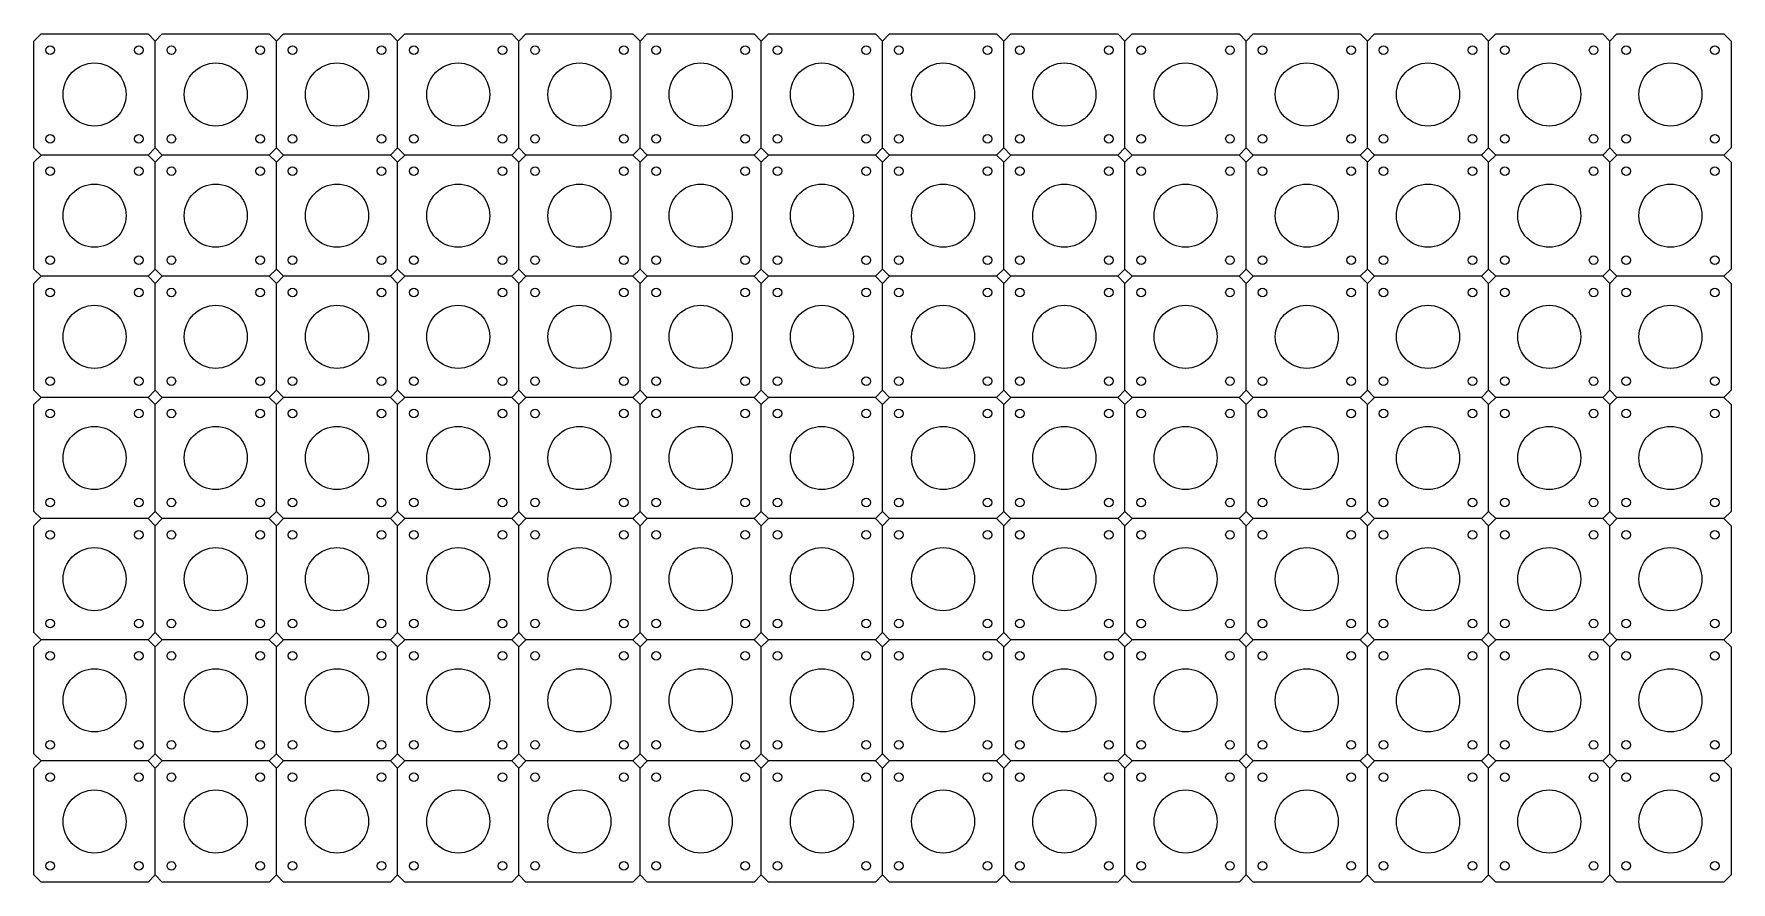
# Model space of a CAD drawing. Header units: millimetres. Extents: x 9 to 601, y -1 to 295.
import ezdxf

# ---------------------------------------------------------------- set-up
doc = ezdxf.new("R2010")
doc.units = ezdxf.units.MM
doc.layers.get('0').update_dxf_attribs({"linetype": 'CONTINUOUS', "lineweight": 25, "true_color": 0x000000})

msp = doc.modelspace()

# ---------------------------------------------------------------- linework, layer by layer
for p, q in [((8.85, 292.45), (11.35, 294.95)), ((8.85, 255.15), (8.85, 292.45)), ((11.35, 294.95), (48.65, 294.95)), ((48.65, 294.95), (51.15, 292.45)), ((51.15, 292.45), (53.65, 294.95)), ((51.15, 255.15), (51.15, 292.45)), ((53.65, 294.95), (90.95, 294.95)), ((90.95, 294.95), (93.45, 292.45)), ((93.45, 292.45), (95.95, 294.95)), ((93.45, 255.15), (93.45, 292.45)), ((95.95, 294.95), (133.25, 294.95)), ((133.25, 294.95), (135.75, 292.45)), ((135.75, 292.45), (138.25, 294.95)), ((135.75, 255.15), (135.75, 292.45)), ((138.25, 294.95), (175.55, 294.95)), ((175.55, 294.95), (178.05, 292.45)), ((178.05, 292.45), (180.55, 294.95)), ((178.05, 255.15), (178.05, 292.45)), ((180.55, 294.95), (217.85, 294.95)), ((217.85, 294.95), (220.35, 292.45)), ((220.35, 292.45), (222.85, 294.95)), ((220.35, 255.15), (220.35, 292.45)), ((222.85, 294.95), (260.15, 294.95)), ((260.15, 294.95), (262.65, 292.45)), ((262.65, 292.45), (265.15, 294.95)), ((262.65, 255.15), (262.65, 292.45)), ((265.15, 294.95), (302.45, 294.95)), ((302.45, 294.95), (304.95, 292.45)), ((304.95, 292.45), (307.45, 294.95)), ((304.95, 255.15), (304.95, 292.45)), ((307.45, 294.95), (344.75, 294.95)), ((344.75, 294.95), (347.25, 292.45)), ((347.25, 292.45), (349.75, 294.95)), ((347.25, 255.15), (347.25, 292.45)), ((349.75, 294.95), (387.05, 294.95)), ((387.05, 294.95), (389.55, 292.45)), ((389.55, 292.45), (392.05, 294.95)), ((389.55, 255.15), (389.55, 292.45)), ((392.05, 294.95), (429.35, 294.95)), ((429.35, 294.95), (431.85, 292.45)), ((431.85, 292.45), (434.35, 294.95)), ((431.85, 255.15), (431.85, 292.45)), ((434.35, 294.95), (471.65, 294.95)), ((471.65, 294.95), (474.15, 292.45)), ((474.15, 292.45), (476.65, 294.95)), ((474.15, 255.15), (474.15, 292.45)), ((476.65, 294.95), (513.95, 294.95)), ((513.95, 294.95), (516.45, 292.45)), ((516.45, 292.45), (518.95, 294.95)), ((516.45, 255.15), (516.45, 292.45)), ((518.95, 294.95), (556.25, 294.95)), ((556.25, 294.95), (558.75, 292.45)), ((558.75, 292.45), (561.25, 294.95)), ((558.75, 255.15), (558.75, 292.45)), ((561.25, 294.95), (598.55, 294.95)), ((598.55, 294.95), (601.05, 292.45)), ((601.05, 292.45), (601.05, 255.15)), ((11.35, 252.65), (8.85, 255.15)), ((51.15, 255.15), (48.65, 252.65)), ((53.65, 252.65), (51.15, 255.15)), ((93.45, 255.15), (90.95, 252.65)), ((95.95, 252.65), (93.45, 255.15)), ((135.75, 255.15), (133.25, 252.65)), ((138.25, 252.65), (135.75, 255.15)), ((178.05, 255.15), (175.55, 252.65)), ((180.55, 252.65), (178.05, 255.15)), ((220.35, 255.15), (217.85, 252.65)), ((222.85, 252.65), (220.35, 255.15)), ((262.65, 255.15), (260.15, 252.65)), ((265.15, 252.65), (262.65, 255.15)), ((304.95, 255.15), (302.45, 252.65)), ((307.45, 252.65), (304.95, 255.15)), ((347.25, 255.15), (344.75, 252.65)), ((349.75, 252.65), (347.25, 255.15)), ((389.55, 255.15), (387.05, 252.65)), ((392.05, 252.65), (389.55, 255.15)), ((431.85, 255.15), (429.35, 252.65)), ((434.35, 252.65), (431.85, 255.15)), ((474.15, 255.15), (471.65, 252.65)), ((476.65, 252.65), (474.15, 255.15)), ((516.45, 255.15), (513.95, 252.65)), ((518.95, 252.65), (516.45, 255.15)), ((558.75, 255.15), (556.25, 252.65)), ((561.25, 252.65), (558.75, 255.15)), ((601.05, 255.15), (598.55, 252.65)), ((8.85, 250.15), (11.35, 252.65)), ((8.85, 212.85), (8.85, 250.15)), ((48.65, 252.65), (11.35, 252.65)), ((48.65, 252.65), (51.15, 250.15)), ((51.15, 250.15), (53.65, 252.65)), ((51.15, 212.85), (51.15, 250.15)), ((90.95, 252.65), (53.65, 252.65)), ((90.95, 252.65), (93.45, 250.15)), ((93.45, 250.15), (95.95, 252.65)), ((93.45, 212.85), (93.45, 250.15)), ((133.25, 252.65), (95.95, 252.65)), ((133.25, 252.65), (135.75, 250.15)), ((135.75, 250.15), (138.25, 252.65)), ((135.75, 212.85), (135.75, 250.15)), ((175.55, 252.65), (138.25, 252.65)), ((175.55, 252.65), (178.05, 250.15)), ((178.05, 250.15), (180.55, 252.65)), ((178.05, 212.85), (178.05, 250.15)), ((217.85, 252.65), (180.55, 252.65)), ((217.85, 252.65), (220.35, 250.15)), ((220.35, 250.15), (222.85, 252.65)), ((220.35, 212.85), (220.35, 250.15)), ((260.15, 252.65), (222.85, 252.65)), ((260.15, 252.65), (262.65, 250.15)), ((262.65, 250.15), (265.15, 252.65)), ((262.65, 212.85), (262.65, 250.15)), ((302.45, 252.65), (265.15, 252.65)), ((302.45, 252.65), (304.95, 250.15)), ((304.95, 250.15), (307.45, 252.65)), ((304.95, 212.85), (304.95, 250.15)), ((344.75, 252.65), (307.45, 252.65)), ((344.75, 252.65), (347.25, 250.15)), ((347.25, 250.15), (349.75, 252.65)), ((347.25, 212.85), (347.25, 250.15)), ((387.05, 252.65), (349.75, 252.65)), ((387.05, 252.65), (389.55, 250.15)), ((389.55, 250.15), (392.05, 252.65)), ((389.55, 212.85), (389.55, 250.15)), ((429.35, 252.65), (392.05, 252.65)), ((429.35, 252.65), (431.85, 250.15)), ((431.85, 250.15), (434.35, 252.65)), ((431.85, 212.85), (431.85, 250.15)), ((471.65, 252.65), (434.35, 252.65)), ((471.65, 252.65), (474.15, 250.15)), ((474.15, 250.15), (476.65, 252.65)), ((474.15, 212.85), (474.15, 250.15)), ((513.95, 252.65), (476.65, 252.65)), ((513.95, 252.65), (516.45, 250.15)), ((516.45, 250.15), (518.95, 252.65)), ((516.45, 212.85), (516.45, 250.15)), ((556.25, 252.65), (518.95, 252.65)), ((556.25, 252.65), (558.75, 250.15)), ((558.75, 250.15), (561.25, 252.65)), ((558.75, 212.85), (558.75, 250.15)), ((598.55, 252.65), (561.25, 252.65)), ((598.55, 252.65), (601.05, 250.15)), ((601.05, 250.15), (601.05, 212.85)), ((11.35, 210.35), (8.85, 212.85)), ((8.85, 207.85), (11.35, 210.35)), ((8.85, 170.55), (8.85, 207.85)), ((48.65, 210.35), (11.35, 210.35)), ((51.15, 212.85), (48.65, 210.35)), ((48.65, 210.35), (51.15, 207.85)), ((53.65, 210.35), (51.15, 212.85)), ((51.15, 207.85), (53.65, 210.35)), ((51.15, 170.55), (51.15, 207.85)), ((90.95, 210.35), (53.65, 210.35)), ((93.45, 212.85), (90.95, 210.35)), ((90.95, 210.35), (93.45, 207.85)), ((95.95, 210.35), (93.45, 212.85)), ((93.45, 207.85), (95.95, 210.35)), ((93.45, 170.55), (93.45, 207.85)), ((133.25, 210.35), (95.95, 210.35)), ((135.75, 212.85), (133.25, 210.35)), ((133.25, 210.35), (135.75, 207.85)), ((138.25, 210.35), (135.75, 212.85)), ((135.75, 207.85), (138.25, 210.35)), ((135.75, 170.55), (135.75, 207.85)), ((175.55, 210.35), (138.25, 210.35)), ((178.05, 212.85), (175.55, 210.35)), ((175.55, 210.35), (178.05, 207.85)), ((180.55, 210.35), (178.05, 212.85)), ((178.05, 207.85), (180.55, 210.35)), ((178.05, 170.55), (178.05, 207.85)), ((217.85, 210.35), (180.55, 210.35)), ((220.35, 212.85), (217.85, 210.35)), ((217.85, 210.35), (220.35, 207.85)), ((222.85, 210.35), (220.35, 212.85)), ((220.35, 207.85), (222.85, 210.35)), ((220.35, 170.55), (220.35, 207.85)), ((260.15, 210.35), (222.85, 210.35)), ((262.65, 212.85), (260.15, 210.35)), ((260.15, 210.35), (262.65, 207.85)), ((265.15, 210.35), (262.65, 212.85)), ((262.65, 207.85), (265.15, 210.35)), ((262.65, 170.55), (262.65, 207.85)), ((302.45, 210.35), (265.15, 210.35)), ((304.95, 212.85), (302.45, 210.35)), ((302.45, 210.35), (304.95, 207.85)), ((307.45, 210.35), (304.95, 212.85)), ((304.95, 207.85), (307.45, 210.35)), ((304.95, 170.55), (304.95, 207.85)), ((344.75, 210.35), (307.45, 210.35)), ((347.25, 212.85), (344.75, 210.35)), ((344.75, 210.35), (347.25, 207.85)), ((349.75, 210.35), (347.25, 212.85)), ((347.25, 207.85), (349.75, 210.35)), ((347.25, 170.55), (347.25, 207.85)), ((387.05, 210.35), (349.75, 210.35)), ((389.55, 212.85), (387.05, 210.35)), ((387.05, 210.35), (389.55, 207.85)), ((392.05, 210.35), (389.55, 212.85)), ((389.55, 207.85), (392.05, 210.35)), ((389.55, 170.55), (389.55, 207.85)), ((429.35, 210.35), (392.05, 210.35)), ((431.85, 212.85), (429.35, 210.35)), ((429.35, 210.35), (431.85, 207.85)), ((434.35, 210.35), (431.85, 212.85)), ((431.85, 207.85), (434.35, 210.35)), ((431.85, 170.55), (431.85, 207.85)), ((471.65, 210.35), (434.35, 210.35)), ((474.15, 212.85), (471.65, 210.35)), ((471.65, 210.35), (474.15, 207.85)), ((476.65, 210.35), (474.15, 212.85)), ((474.15, 207.85), (476.65, 210.35)), ((474.15, 170.55), (474.15, 207.85)), ((513.95, 210.35), (476.65, 210.35)), ((516.45, 212.85), (513.95, 210.35)), ((513.95, 210.35), (516.45, 207.85)), ((518.95, 210.35), (516.45, 212.85)), ((516.45, 207.85), (518.95, 210.35)), ((516.45, 170.55), (516.45, 207.85)), ((556.25, 210.35), (518.95, 210.35)), ((558.75, 212.85), (556.25, 210.35)), ((556.25, 210.35), (558.75, 207.85)), ((561.25, 210.35), (558.75, 212.85)), ((558.75, 207.85), (561.25, 210.35)), ((558.75, 170.55), (558.75, 207.85)), ((598.55, 210.35), (561.25, 210.35)), ((601.05, 212.85), (598.55, 210.35)), ((598.55, 210.35), (601.05, 207.85)), ((601.05, 207.85), (601.05, 170.55)), ((11.35, 168.05), (8.85, 170.55)), ((8.85, 165.55), (11.35, 168.05)), ((48.65, 168.05), (11.35, 168.05)), ((51.15, 170.55), (48.65, 168.05)), ((48.65, 168.05), (51.15, 165.55)), ((53.65, 168.05), (51.15, 170.55)), ((51.15, 165.55), (53.65, 168.05)), ((90.95, 168.05), (53.65, 168.05)), ((93.45, 170.55), (90.95, 168.05)), ((90.95, 168.05), (93.45, 165.55)), ((95.95, 168.05), (93.45, 170.55)), ((93.45, 165.55), (95.95, 168.05)), ((133.25, 168.05), (95.95, 168.05)), ((135.75, 170.55), (133.25, 168.05)), ((133.25, 168.05), (135.75, 165.55)), ((138.25, 168.05), (135.75, 170.55)), ((135.75, 165.55), (138.25, 168.05)), ((175.55, 168.05), (138.25, 168.05)), ((178.05, 170.55), (175.55, 168.05)), ((175.55, 168.05), (178.05, 165.55)), ((180.55, 168.05), (178.05, 170.55)), ((178.05, 165.55), (180.55, 168.05)), ((217.85, 168.05), (180.55, 168.05)), ((220.35, 170.55), (217.85, 168.05)), ((217.85, 168.05), (220.35, 165.55)), ((222.85, 168.05), (220.35, 170.55)), ((220.35, 165.55), (222.85, 168.05)), ((260.15, 168.05), (222.85, 168.05)), ((262.65, 170.55), (260.15, 168.05)), ((260.15, 168.05), (262.65, 165.55)), ((265.15, 168.05), (262.65, 170.55)), ((262.65, 165.55), (265.15, 168.05)), ((302.45, 168.05), (265.15, 168.05)), ((304.95, 170.55), (302.45, 168.05)), ((302.45, 168.05), (304.95, 165.55)), ((307.45, 168.05), (304.95, 170.55)), ((304.95, 165.55), (307.45, 168.05)), ((344.75, 168.05), (307.45, 168.05)), ((347.25, 170.55), (344.75, 168.05)), ((344.75, 168.05), (347.25, 165.55)), ((349.75, 168.05), (347.25, 170.55)), ((347.25, 165.55), (349.75, 168.05)), ((387.05, 168.05), (349.75, 168.05)), ((389.55, 170.55), (387.05, 168.05)), ((387.05, 168.05), (389.55, 165.55)), ((392.05, 168.05), (389.55, 170.55)), ((389.55, 165.55), (392.05, 168.05)), ((429.35, 168.05), (392.05, 168.05)), ((431.85, 170.55), (429.35, 168.05)), ((429.35, 168.05), (431.85, 165.55)), ((434.35, 168.05), (431.85, 170.55)), ((431.85, 165.55), (434.35, 168.05)), ((471.65, 168.05), (434.35, 168.05)), ((474.15, 170.55), (471.65, 168.05)), ((471.65, 168.05), (474.15, 165.55)), ((476.65, 168.05), (474.15, 170.55)), ((474.15, 165.55), (476.65, 168.05)), ((513.95, 168.05), (476.65, 168.05)), ((516.45, 170.55), (513.95, 168.05)), ((513.95, 168.05), (516.45, 165.55)), ((518.95, 168.05), (516.45, 170.55)), ((516.45, 165.55), (518.95, 168.05)), ((556.25, 168.05), (518.95, 168.05)), ((558.75, 170.55), (556.25, 168.05)), ((556.25, 168.05), (558.75, 165.55)), ((561.25, 168.05), (558.75, 170.55)), ((558.75, 165.55), (561.25, 168.05)), ((598.55, 168.05), (561.25, 168.05)), ((601.05, 170.55), (598.55, 168.05)), ((598.55, 168.05), (601.05, 165.55)), ((8.85, 128.25), (8.85, 165.55)), ((51.15, 128.25), (51.15, 165.55)), ((93.45, 128.25), (93.45, 165.55)), ((135.75, 128.25), (135.75, 165.55)), ((178.05, 128.25), (178.05, 165.55)), ((220.35, 128.25), (220.35, 165.55)), ((262.65, 128.25), (262.65, 165.55)), ((304.95, 128.25), (304.95, 165.55)), ((347.25, 128.25), (347.25, 165.55)), ((389.55, 128.25), (389.55, 165.55)), ((431.85, 128.25), (431.85, 165.55)), ((474.15, 128.25), (474.15, 165.55)), ((516.45, 128.25), (516.45, 165.55)), ((558.75, 128.25), (558.75, 165.55)), ((601.05, 165.55), (601.05, 128.25)), ((11.35, 125.75), (8.85, 128.25)), ((8.85, 123.25), (11.35, 125.75)), ((48.65, 125.75), (11.35, 125.75)), ((51.15, 128.25), (48.65, 125.75)), ((48.65, 125.75), (51.15, 123.25)), ((53.65, 125.75), (51.15, 128.25)), ((51.15, 123.25), (53.65, 125.75)), ((90.95, 125.75), (53.65, 125.75)), ((93.45, 128.25), (90.95, 125.75)), ((90.95, 125.75), (93.45, 123.25)), ((95.95, 125.75), (93.45, 128.25)), ((93.45, 123.25), (95.95, 125.75)), ((133.25, 125.75), (95.95, 125.75)), ((135.75, 128.25), (133.25, 125.75)), ((133.25, 125.75), (135.75, 123.25)), ((138.25, 125.75), (135.75, 128.25)), ((135.75, 123.25), (138.25, 125.75)), ((175.55, 125.75), (138.25, 125.75)), ((178.05, 128.25), (175.55, 125.75)), ((175.55, 125.75), (178.05, 123.25)), ((180.55, 125.75), (178.05, 128.25)), ((178.05, 123.25), (180.55, 125.75)), ((217.85, 125.75), (180.55, 125.75)), ((220.35, 128.25), (217.85, 125.75)), ((217.85, 125.75), (220.35, 123.25)), ((222.85, 125.75), (220.35, 128.25)), ((220.35, 123.25), (222.85, 125.75)), ((260.15, 125.75), (222.85, 125.75)), ((262.65, 128.25), (260.15, 125.75)), ((260.15, 125.75), (262.65, 123.25)), ((265.15, 125.75), (262.65, 128.25)), ((262.65, 123.25), (265.15, 125.75)), ((302.45, 125.75), (265.15, 125.75)), ((304.95, 128.25), (302.45, 125.75)), ((302.45, 125.75), (304.95, 123.25)), ((307.45, 125.75), (304.95, 128.25)), ((304.95, 123.25), (307.45, 125.75)), ((344.75, 125.75), (307.45, 125.75)), ((347.25, 128.25), (344.75, 125.75)), ((344.75, 125.75), (347.25, 123.25)), ((349.75, 125.75), (347.25, 128.25)), ((347.25, 123.25), (349.75, 125.75)), ((387.05, 125.75), (349.75, 125.75)), ((389.55, 128.25), (387.05, 125.75)), ((387.05, 125.75), (389.55, 123.25)), ((392.05, 125.75), (389.55, 128.25)), ((389.55, 123.25), (392.05, 125.75)), ((429.35, 125.75), (392.05, 125.75)), ((431.85, 128.25), (429.35, 125.75)), ((429.35, 125.75), (431.85, 123.25)), ((434.35, 125.75), (431.85, 128.25)), ((431.85, 123.25), (434.35, 125.75)), ((471.65, 125.75), (434.35, 125.75)), ((474.15, 128.25), (471.65, 125.75)), ((471.65, 125.75), (474.15, 123.25)), ((476.65, 125.75), (474.15, 128.25)), ((474.15, 123.25), (476.65, 125.75)), ((513.95, 125.75), (476.65, 125.75)), ((516.45, 128.25), (513.95, 125.75)), ((513.95, 125.75), (516.45, 123.25)), ((518.95, 125.75), (516.45, 128.25)), ((516.45, 123.25), (518.95, 125.75)), ((556.25, 125.75), (518.95, 125.75)), ((558.75, 128.25), (556.25, 125.75)), ((556.25, 125.75), (558.75, 123.25)), ((561.25, 125.75), (558.75, 128.25)), ((558.75, 123.25), (561.25, 125.75)), ((598.55, 125.75), (561.25, 125.75)), ((601.05, 128.25), (598.55, 125.75)), ((598.55, 125.75), (601.05, 123.25)), ((8.85, 85.95), (8.85, 123.25)), ((51.15, 85.95), (51.15, 123.25)), ((93.45, 85.95), (93.45, 123.25)), ((135.75, 85.95), (135.75, 123.25)), ((178.05, 85.95), (178.05, 123.25)), ((220.35, 85.95), (220.35, 123.25)), ((262.65, 85.95), (262.65, 123.25)), ((304.95, 85.95), (304.95, 123.25)), ((347.25, 85.95), (347.25, 123.25)), ((389.55, 85.95), (389.55, 123.25)), ((431.85, 85.95), (431.85, 123.25)), ((474.15, 85.95), (474.15, 123.25)), ((516.45, 85.95), (516.45, 123.25)), ((558.75, 85.95), (558.75, 123.25)), ((601.05, 123.25), (601.05, 85.95)), ((11.35, 83.45), (8.85, 85.95)), ((8.85, 80.95), (11.35, 83.45)), ((48.65, 83.45), (11.35, 83.45)), ((51.15, 85.95), (48.65, 83.45)), ((48.65, 83.45), (51.15, 80.95)), ((53.65, 83.45), (51.15, 85.95)), ((51.15, 80.95), (53.65, 83.45)), ((90.95, 83.45), (53.65, 83.45)), ((93.45, 85.95), (90.95, 83.45)), ((90.95, 83.45), (93.45, 80.95)), ((95.95, 83.45), (93.45, 85.95)), ((93.45, 80.95), (95.95, 83.45)), ((133.25, 83.45), (95.95, 83.45)), ((135.75, 85.95), (133.25, 83.45)), ((133.25, 83.45), (135.75, 80.95)), ((138.25, 83.45), (135.75, 85.95)), ((135.75, 80.95), (138.25, 83.45)), ((175.55, 83.45), (138.25, 83.45)), ((178.05, 85.95), (175.55, 83.45)), ((175.55, 83.45), (178.05, 80.95)), ((180.55, 83.45), (178.05, 85.95)), ((178.05, 80.95), (180.55, 83.45)), ((217.85, 83.45), (180.55, 83.45)), ((220.35, 85.95), (217.85, 83.45)), ((217.85, 83.45), (220.35, 80.95)), ((222.85, 83.45), (220.35, 85.95)), ((220.35, 80.95), (222.85, 83.45)), ((260.15, 83.45), (222.85, 83.45)), ((262.65, 85.95), (260.15, 83.45)), ((260.15, 83.45), (262.65, 80.95)), ((265.15, 83.45), (262.65, 85.95)), ((262.65, 80.95), (265.15, 83.45)), ((302.45, 83.45), (265.15, 83.45)), ((304.95, 85.95), (302.45, 83.45)), ((302.45, 83.45), (304.95, 80.95)), ((307.45, 83.45), (304.95, 85.95)), ((304.95, 80.95), (307.45, 83.45)), ((344.75, 83.45), (307.45, 83.45)), ((347.25, 85.95), (344.75, 83.45)), ((344.75, 83.45), (347.25, 80.95)), ((349.75, 83.45), (347.25, 85.95)), ((347.25, 80.95), (349.75, 83.45)), ((387.05, 83.45), (349.75, 83.45)), ((389.55, 85.95), (387.05, 83.45)), ((387.05, 83.45), (389.55, 80.95)), ((392.05, 83.45), (389.55, 85.95)), ((389.55, 80.95), (392.05, 83.45)), ((429.35, 83.45), (392.05, 83.45)), ((431.85, 85.95), (429.35, 83.45)), ((429.35, 83.45), (431.85, 80.95)), ((434.35, 83.45), (431.85, 85.95)), ((431.85, 80.95), (434.35, 83.45)), ((471.65, 83.45), (434.35, 83.45)), ((474.15, 85.95), (471.65, 83.45)), ((471.65, 83.45), (474.15, 80.95)), ((476.65, 83.45), (474.15, 85.95)), ((474.15, 80.95), (476.65, 83.45)), ((513.95, 83.45), (476.65, 83.45)), ((516.45, 85.95), (513.95, 83.45)), ((513.95, 83.45), (516.45, 80.95)), ((518.95, 83.45), (516.45, 85.95)), ((516.45, 80.95), (518.95, 83.45)), ((556.25, 83.45), (518.95, 83.45)), ((558.75, 85.95), (556.25, 83.45)), ((556.25, 83.45), (558.75, 80.95)), ((561.25, 83.45), (558.75, 85.95)), ((558.75, 80.95), (561.25, 83.45)), ((598.55, 83.45), (561.25, 83.45)), ((601.05, 85.95), (598.55, 83.45)), ((598.55, 83.45), (601.05, 80.95)), ((8.85, 43.65), (8.85, 80.95)), ((51.15, 43.65), (51.15, 80.95)), ((93.45, 43.65), (93.45, 80.95)), ((135.75, 43.65), (135.75, 80.95)), ((178.05, 43.65), (178.05, 80.95)), ((220.35, 43.65), (220.35, 80.95)), ((262.65, 43.65), (262.65, 80.95)), ((304.95, 43.65), (304.95, 80.95)), ((347.25, 43.65), (347.25, 80.95)), ((389.55, 43.65), (389.55, 80.95)), ((431.85, 43.65), (431.85, 80.95)), ((474.15, 43.65), (474.15, 80.95)), ((516.45, 43.65), (516.45, 80.95)), ((558.75, 43.65), (558.75, 80.95)), ((601.05, 80.95), (601.05, 43.65)), ((11.35, 41.15), (8.85, 43.65)), ((51.15, 43.65), (48.65, 41.15)), ((53.65, 41.15), (51.15, 43.65)), ((93.45, 43.65), (90.95, 41.15)), ((95.95, 41.15), (93.45, 43.65)), ((135.75, 43.65), (133.25, 41.15)), ((138.25, 41.15), (135.75, 43.65)), ((178.05, 43.65), (175.55, 41.15)), ((180.55, 41.15), (178.05, 43.65)), ((220.35, 43.65), (217.85, 41.15)), ((222.85, 41.15), (220.35, 43.65)), ((262.65, 43.65), (260.15, 41.15)), ((265.15, 41.15), (262.65, 43.65)), ((304.95, 43.65), (302.45, 41.15)), ((307.45, 41.15), (304.95, 43.65)), ((347.25, 43.65), (344.75, 41.15)), ((349.75, 41.15), (347.25, 43.65)), ((389.55, 43.65), (387.05, 41.15)), ((392.05, 41.15), (389.55, 43.65)), ((431.85, 43.65), (429.35, 41.15)), ((434.35, 41.15), (431.85, 43.65)), ((474.15, 43.65), (471.65, 41.15)), ((476.65, 41.15), (474.15, 43.65)), ((516.45, 43.65), (513.95, 41.15)), ((518.95, 41.15), (516.45, 43.65)), ((558.75, 43.65), (556.25, 41.15)), ((561.25, 41.15), (558.75, 43.65)), ((601.05, 43.65), (598.55, 41.15)), ((8.85, 38.65), (11.35, 41.15)), ((8.85, 1.35), (8.85, 38.65)), ((48.65, 41.15), (11.35, 41.15)), ((48.65, 41.15), (51.15, 38.65)), ((51.15, 38.65), (53.65, 41.15)), ((51.15, 1.35), (51.15, 38.65)), ((90.95, 41.15), (53.65, 41.15)), ((90.95, 41.15), (93.45, 38.65)), ((93.45, 38.65), (95.95, 41.15)), ((93.45, 1.35), (93.45, 38.65)), ((133.25, 41.15), (95.95, 41.15)), ((133.25, 41.15), (135.75, 38.65)), ((135.75, 38.65), (138.25, 41.15)), ((135.75, 1.35), (135.75, 38.65)), ((175.55, 41.15), (138.25, 41.15)), ((175.55, 41.15), (178.05, 38.65)), ((178.05, 38.65), (180.55, 41.15)), ((178.05, 1.35), (178.05, 38.65)), ((217.85, 41.15), (180.55, 41.15)), ((217.85, 41.15), (220.35, 38.65)), ((220.35, 38.65), (222.85, 41.15)), ((220.35, 1.35), (220.35, 38.65)), ((260.15, 41.15), (222.85, 41.15)), ((260.15, 41.15), (262.65, 38.65)), ((262.65, 38.65), (265.15, 41.15)), ((262.65, 1.35), (262.65, 38.65)), ((302.45, 41.15), (265.15, 41.15)), ((302.45, 41.15), (304.95, 38.65)), ((304.95, 38.65), (307.45, 41.15)), ((304.95, 1.35), (304.95, 38.65)), ((344.75, 41.15), (307.45, 41.15)), ((344.75, 41.15), (347.25, 38.65)), ((347.25, 38.65), (349.75, 41.15)), ((347.25, 1.35), (347.25, 38.65)), ((387.05, 41.15), (349.75, 41.15)), ((387.05, 41.15), (389.55, 38.65)), ((389.55, 38.65), (392.05, 41.15)), ((389.55, 1.35), (389.55, 38.65)), ((429.35, 41.15), (392.05, 41.15)), ((429.35, 41.15), (431.85, 38.65)), ((431.85, 38.65), (434.35, 41.15)), ((431.85, 1.35), (431.85, 38.65)), ((471.65, 41.15), (434.35, 41.15)), ((471.65, 41.15), (474.15, 38.65)), ((474.15, 38.65), (476.65, 41.15)), ((474.15, 1.35), (474.15, 38.65)), ((513.95, 41.15), (476.65, 41.15)), ((513.95, 41.15), (516.45, 38.65)), ((516.45, 38.65), (518.95, 41.15)), ((516.45, 1.35), (516.45, 38.65)), ((556.25, 41.15), (518.95, 41.15)), ((556.25, 41.15), (558.75, 38.65)), ((558.75, 38.65), (561.25, 41.15)), ((558.75, 1.35), (558.75, 38.65)), ((598.55, 41.15), (561.25, 41.15)), ((598.55, 41.15), (601.05, 38.65)), ((601.05, 38.65), (601.05, 1.35)), ((11.35, -1.15), (8.85, 1.35)), ((51.15, 1.35), (48.65, -1.15)), ((53.65, -1.15), (51.15, 1.35)), ((93.45, 1.35), (90.95, -1.15)), ((95.95, -1.15), (93.45, 1.35)), ((135.75, 1.35), (133.25, -1.15)), ((138.25, -1.15), (135.75, 1.35)), ((178.05, 1.35), (175.55, -1.15)), ((180.55, -1.15), (178.05, 1.35)), ((220.35, 1.35), (217.85, -1.15)), ((222.85, -1.15), (220.35, 1.35)), ((262.65, 1.35), (260.15, -1.15)), ((265.15, -1.15), (262.65, 1.35)), ((304.95, 1.35), (302.45, -1.15)), ((307.45, -1.15), (304.95, 1.35)), ((347.25, 1.35), (344.75, -1.15)), ((349.75, -1.15), (347.25, 1.35)), ((389.55, 1.35), (387.05, -1.15)), ((392.05, -1.15), (389.55, 1.35)), ((431.85, 1.35), (429.35, -1.15)), ((434.35, -1.15), (431.85, 1.35)), ((474.15, 1.35), (471.65, -1.15)), ((476.65, -1.15), (474.15, 1.35)), ((516.45, 1.35), (513.95, -1.15)), ((518.95, -1.15), (516.45, 1.35)), ((558.75, 1.35), (556.25, -1.15)), ((561.25, -1.15), (558.75, 1.35)), ((601.05, 1.35), (598.55, -1.15)), ((48.65, -1.15), (11.35, -1.15)), ((90.95, -1.15), (53.65, -1.15)), ((133.25, -1.15), (95.95, -1.15)), ((175.55, -1.15), (138.25, -1.15)), ((217.85, -1.15), (180.55, -1.15)), ((260.15, -1.15), (222.85, -1.15)), ((302.45, -1.15), (265.15, -1.15)), ((344.75, -1.15), (307.45, -1.15)), ((387.05, -1.15), (349.75, -1.15)), ((429.35, -1.15), (392.05, -1.15)), ((471.65, -1.15), (434.35, -1.15)), ((513.95, -1.15), (476.65, -1.15)), ((556.25, -1.15), (518.95, -1.15)), ((598.55, -1.15), (561.25, -1.15))]:
    msp.add_line(p, q)
for centre, radius in [((14.505, 289.295), 1.5), ((45.495, 289.295), 1.5), ((56.805, 289.295), 1.5), ((87.795, 289.295), 1.5), ((99.105, 289.295), 1.5), ((130.095, 289.295), 1.5), ((141.405, 289.295), 1.5), ((172.395, 289.295), 1.5), ((183.705, 289.295), 1.5), ((214.695, 289.295), 1.5), ((226.005, 289.295), 1.5), ((256.995, 289.295), 1.5), ((268.305, 289.295), 1.5), ((299.295, 289.295), 1.5), ((310.605, 289.295), 1.5), ((341.595, 289.295), 1.5), ((352.905, 289.295), 1.5), ((383.895, 289.295), 1.5), ((395.205, 289.295), 1.5), ((426.195, 289.295), 1.5), ((437.505, 289.295), 1.5), ((468.495, 289.295), 1.5), ((479.805, 289.295), 1.5), ((510.795, 289.295), 1.5), ((522.105, 289.295), 1.5), ((553.095, 289.295), 1.5), ((564.405, 289.295), 1.5), ((595.395, 289.295), 1.5), ((30, 273.8), 11), ((72.3, 273.8), 11), ((114.6, 273.8), 11), ((156.9, 273.8), 11), ((199.2, 273.8), 11), ((241.5, 273.8), 11), ((283.8, 273.8), 11), ((326.1, 273.8), 11), ((368.4, 273.8), 11), ((410.7, 273.8), 11), ((453, 273.8), 11), ((495.3, 273.8), 11), ((537.6, 273.8), 11), ((579.9, 273.8), 11), ((14.505, 258.305), 1.5), ((45.495, 258.305), 1.5), ((56.805, 258.305), 1.5), ((87.795, 258.305), 1.5), ((99.105, 258.305), 1.5), ((130.095, 258.305), 1.5), ((141.405, 258.305), 1.5), ((172.395, 258.305), 1.5), ((183.705, 258.305), 1.5), ((214.695, 258.305), 1.5), ((226.005, 258.305), 1.5), ((256.995, 258.305), 1.5), ((268.305, 258.305), 1.5), ((299.295, 258.305), 1.5), ((310.605, 258.305), 1.5), ((341.595, 258.305), 1.5), ((352.905, 258.305), 1.5), ((383.895, 258.305), 1.5), ((395.205, 258.305), 1.5), ((426.195, 258.305), 1.5), ((437.505, 258.305), 1.5), ((468.495, 258.305), 1.5), ((479.805, 258.305), 1.5), ((510.795, 258.305), 1.5), ((522.105, 258.305), 1.5), ((553.095, 258.305), 1.5), ((564.405, 258.305), 1.5), ((595.395, 258.305), 1.5), ((14.505, 246.995), 1.5), ((45.495, 246.995), 1.5), ((56.805, 246.995), 1.5), ((87.795, 246.995), 1.5), ((99.105, 246.995), 1.5), ((130.095, 246.995), 1.5), ((141.405, 246.995), 1.5), ((172.395, 246.995), 1.5), ((183.705, 246.995), 1.5), ((214.695, 246.995), 1.5), ((226.005, 246.995), 1.5), ((256.995, 246.995), 1.5), ((268.305, 246.995), 1.5), ((299.295, 246.995), 1.5), ((310.605, 246.995), 1.5), ((341.595, 246.995), 1.5), ((352.905, 246.995), 1.5), ((383.895, 246.995), 1.5), ((395.205, 246.995), 1.5), ((426.195, 246.995), 1.5), ((437.505, 246.995), 1.5), ((468.495, 246.995), 1.5), ((479.805, 246.995), 1.5), ((510.795, 246.995), 1.5), ((522.105, 246.995), 1.5), ((553.095, 246.995), 1.5), ((564.405, 246.995), 1.5), ((595.395, 246.995), 1.5), ((30, 231.5), 11), ((72.3, 231.5), 11), ((114.6, 231.5), 11), ((156.9, 231.5), 11), ((199.2, 231.5), 11), ((241.5, 231.5), 11), ((283.8, 231.5), 11), ((326.1, 231.5), 11), ((368.4, 231.5), 11), ((410.7, 231.5), 11), ((453, 231.5), 11), ((495.3, 231.5), 11), ((537.6, 231.5), 11), ((579.9, 231.5), 11), ((14.505, 216.005), 1.5), ((45.495, 216.005), 1.5), ((56.805, 216.005), 1.5), ((87.795, 216.005), 1.5), ((99.105, 216.005), 1.5), ((130.095, 216.005), 1.5), ((141.405, 216.005), 1.5), ((172.395, 216.005), 1.5), ((183.705, 216.005), 1.5), ((214.695, 216.005), 1.5), ((226.005, 216.005), 1.5), ((256.995, 216.005), 1.5), ((268.305, 216.005), 1.5), ((299.295, 216.005), 1.5), ((310.605, 216.005), 1.5), ((341.595, 216.005), 1.5), ((352.905, 216.005), 1.5), ((383.895, 216.005), 1.5), ((395.205, 216.005), 1.5), ((426.195, 216.005), 1.5), ((437.505, 216.005), 1.5), ((468.495, 216.005), 1.5), ((479.805, 216.005), 1.5), ((510.795, 216.005), 1.5), ((522.105, 216.005), 1.5), ((553.095, 216.005), 1.5), ((564.405, 216.005), 1.5), ((595.395, 216.005), 1.5), ((14.505, 204.695), 1.5), ((45.495, 204.695), 1.5), ((56.805, 204.695), 1.5), ((87.795, 204.695), 1.5), ((99.105, 204.695), 1.5), ((130.095, 204.695), 1.5), ((141.405, 204.695), 1.5), ((172.395, 204.695), 1.5), ((183.705, 204.695), 1.5), ((214.695, 204.695), 1.5), ((226.005, 204.695), 1.5), ((256.995, 204.695), 1.5), ((268.305, 204.695), 1.5), ((299.295, 204.695), 1.5), ((310.605, 204.695), 1.5), ((341.595, 204.695), 1.5), ((352.905, 204.695), 1.5), ((383.895, 204.695), 1.5), ((395.205, 204.695), 1.5), ((426.195, 204.695), 1.5), ((437.505, 204.695), 1.5), ((468.495, 204.695), 1.5), ((479.805, 204.695), 1.5), ((510.795, 204.695), 1.5), ((522.105, 204.695), 1.5), ((553.095, 204.695), 1.5), ((564.405, 204.695), 1.5), ((595.395, 204.695), 1.5), ((30, 189.2), 11), ((72.3, 189.2), 11), ((114.6, 189.2), 11), ((156.9, 189.2), 11), ((199.2, 189.2), 11), ((241.5, 189.2), 11), ((283.8, 189.2), 11), ((326.1, 189.2), 11), ((368.4, 189.2), 11), ((410.7, 189.2), 11), ((453, 189.2), 11), ((495.3, 189.2), 11), ((537.6, 189.2), 11), ((579.9, 189.2), 11), ((14.505, 173.705), 1.5), ((45.495, 173.705), 1.5), ((56.805, 173.705), 1.5), ((87.795, 173.705), 1.5), ((99.105, 173.705), 1.5), ((130.095, 173.705), 1.5), ((141.405, 173.705), 1.5), ((172.395, 173.705), 1.5), ((183.705, 173.705), 1.5), ((214.695, 173.705), 1.5), ((226.005, 173.705), 1.5), ((256.995, 173.705), 1.5), ((268.305, 173.705), 1.5), ((299.295, 173.705), 1.5), ((310.605, 173.705), 1.5), ((341.595, 173.705), 1.5), ((352.905, 173.705), 1.5), ((383.895, 173.705), 1.5), ((395.205, 173.705), 1.5), ((426.195, 173.705), 1.5), ((437.505, 173.705), 1.5), ((468.495, 173.705), 1.5), ((479.805, 173.705), 1.5), ((510.795, 173.705), 1.5), ((522.105, 173.705), 1.5), ((553.095, 173.705), 1.5), ((564.405, 173.705), 1.5), ((595.395, 173.705), 1.5), ((14.505, 162.395), 1.5), ((45.495, 162.395), 1.5), ((56.805, 162.395), 1.5), ((87.795, 162.395), 1.5), ((99.105, 162.395), 1.5), ((130.095, 162.395), 1.5), ((141.405, 162.395), 1.5), ((172.395, 162.395), 1.5), ((183.705, 162.395), 1.5), ((214.695, 162.395), 1.5), ((226.005, 162.395), 1.5), ((256.995, 162.395), 1.5), ((268.305, 162.395), 1.5), ((299.295, 162.395), 1.5), ((310.605, 162.395), 1.5), ((341.595, 162.395), 1.5), ((352.905, 162.395), 1.5), ((383.895, 162.395), 1.5), ((395.205, 162.395), 1.5), ((426.195, 162.395), 1.5), ((437.505, 162.395), 1.5), ((468.495, 162.395), 1.5), ((479.805, 162.395), 1.5), ((510.795, 162.395), 1.5), ((522.105, 162.395), 1.5), ((553.095, 162.395), 1.5), ((564.405, 162.395), 1.5), ((595.395, 162.395), 1.5), ((30, 146.9), 11), ((72.3, 146.9), 11), ((114.6, 146.9), 11), ((156.9, 146.9), 11), ((199.2, 146.9), 11), ((241.5, 146.9), 11), ((283.8, 146.9), 11), ((326.1, 146.9), 11), ((368.4, 146.9), 11), ((410.7, 146.9), 11), ((453, 146.9), 11), ((495.3, 146.9), 11), ((537.6, 146.9), 11), ((579.9, 146.9), 11), ((14.505, 131.405), 1.5), ((45.495, 131.405), 1.5), ((56.805, 131.405), 1.5), ((87.795, 131.405), 1.5), ((99.105, 131.405), 1.5), ((130.095, 131.405), 1.5), ((141.405, 131.405), 1.5), ((172.395, 131.405), 1.5), ((183.705, 131.405), 1.5), ((214.695, 131.405), 1.5), ((226.005, 131.405), 1.5), ((256.995, 131.405), 1.5), ((268.305, 131.405), 1.5), ((299.295, 131.405), 1.5), ((310.605, 131.405), 1.5), ((341.595, 131.405), 1.5), ((352.905, 131.405), 1.5), ((383.895, 131.405), 1.5), ((395.205, 131.405), 1.5), ((426.195, 131.405), 1.5), ((437.505, 131.405), 1.5), ((468.495, 131.405), 1.5), ((479.805, 131.405), 1.5), ((510.795, 131.405), 1.5), ((522.105, 131.405), 1.5), ((553.095, 131.405), 1.5), ((564.405, 131.405), 1.5), ((595.395, 131.405), 1.5), ((14.505, 120.095), 1.5), ((45.495, 120.095), 1.5), ((56.805, 120.095), 1.5), ((87.795, 120.095), 1.5), ((99.105, 120.095), 1.5), ((130.095, 120.095), 1.5), ((141.405, 120.095), 1.5), ((172.395, 120.095), 1.5), ((183.705, 120.095), 1.5), ((214.695, 120.095), 1.5), ((226.005, 120.095), 1.5), ((256.995, 120.095), 1.5), ((268.305, 120.095), 1.5), ((299.295, 120.095), 1.5), ((310.605, 120.095), 1.5), ((341.595, 120.095), 1.5), ((352.905, 120.095), 1.5), ((383.895, 120.095), 1.5), ((395.205, 120.095), 1.5), ((426.195, 120.095), 1.5), ((437.505, 120.095), 1.5), ((468.495, 120.095), 1.5), ((479.805, 120.095), 1.5), ((510.795, 120.095), 1.5), ((522.105, 120.095), 1.5), ((553.095, 120.095), 1.5), ((564.405, 120.095), 1.5), ((595.395, 120.095), 1.5), ((30, 104.6), 11), ((72.3, 104.6), 11), ((114.6, 104.6), 11), ((156.9, 104.6), 11), ((199.2, 104.6), 11), ((241.5, 104.6), 11), ((283.8, 104.6), 11), ((326.1, 104.6), 11), ((368.4, 104.6), 11), ((410.7, 104.6), 11), ((453, 104.6), 11), ((495.3, 104.6), 11), ((537.6, 104.6), 11), ((579.9, 104.6), 11), ((14.505, 89.105), 1.5), ((45.495, 89.105), 1.5), ((56.805, 89.105), 1.5), ((87.795, 89.105), 1.5), ((99.105, 89.105), 1.5), ((130.095, 89.105), 1.5), ((141.405, 89.105), 1.5), ((172.395, 89.105), 1.5), ((183.705, 89.105), 1.5), ((214.695, 89.105), 1.5), ((226.005, 89.105), 1.5), ((256.995, 89.105), 1.5), ((268.305, 89.105), 1.5), ((299.295, 89.105), 1.5), ((310.605, 89.105), 1.5), ((341.595, 89.105), 1.5), ((352.905, 89.105), 1.5), ((383.895, 89.105), 1.5), ((395.205, 89.105), 1.5), ((426.195, 89.105), 1.5), ((437.505, 89.105), 1.5), ((468.495, 89.105), 1.5), ((479.805, 89.105), 1.5), ((510.795, 89.105), 1.5), ((522.105, 89.105), 1.5), ((553.095, 89.105), 1.5), ((564.405, 89.105), 1.5), ((595.395, 89.105), 1.5), ((14.505, 77.795), 1.5), ((45.495, 77.795), 1.5), ((56.805, 77.795), 1.5), ((87.795, 77.795), 1.5), ((99.105, 77.795), 1.5), ((130.095, 77.795), 1.5), ((141.405, 77.795), 1.5), ((172.395, 77.795), 1.5), ((183.705, 77.795), 1.5), ((214.695, 77.795), 1.5), ((226.005, 77.795), 1.5), ((256.995, 77.795), 1.5), ((268.305, 77.795), 1.5), ((299.295, 77.795), 1.5), ((310.605, 77.795), 1.5), ((341.595, 77.795), 1.5), ((352.905, 77.795), 1.5), ((383.895, 77.795), 1.5), ((395.205, 77.795), 1.5), ((426.195, 77.795), 1.5), ((437.505, 77.795), 1.5), ((468.495, 77.795), 1.5), ((479.805, 77.795), 1.5), ((510.795, 77.795), 1.5), ((522.105, 77.795), 1.5), ((553.095, 77.795), 1.5), ((564.405, 77.795), 1.5), ((595.395, 77.795), 1.5), ((30, 62.3), 11), ((72.3, 62.3), 11), ((114.6, 62.3), 11), ((156.9, 62.3), 11), ((199.2, 62.3), 11), ((241.5, 62.3), 11), ((283.8, 62.3), 11), ((326.1, 62.3), 11), ((368.4, 62.3), 11), ((410.7, 62.3), 11), ((453, 62.3), 11), ((495.3, 62.3), 11), ((537.6, 62.3), 11), ((579.9, 62.3), 11), ((14.505, 46.805), 1.5), ((45.495, 46.805), 1.5), ((56.805, 46.805), 1.5), ((87.795, 46.805), 1.5), ((99.105, 46.805), 1.5), ((130.095, 46.805), 1.5), ((141.405, 46.805), 1.5), ((172.395, 46.805), 1.5), ((183.705, 46.805), 1.5), ((214.695, 46.805), 1.5), ((226.005, 46.805), 1.5), ((256.995, 46.805), 1.5), ((268.305, 46.805), 1.5), ((299.295, 46.805), 1.5), ((310.605, 46.805), 1.5), ((341.595, 46.805), 1.5), ((352.905, 46.805), 1.5), ((383.895, 46.805), 1.5), ((395.205, 46.805), 1.5), ((426.195, 46.805), 1.5), ((437.505, 46.805), 1.5), ((468.495, 46.805), 1.5), ((479.805, 46.805), 1.5), ((510.795, 46.805), 1.5), ((522.105, 46.805), 1.5), ((553.095, 46.805), 1.5), ((564.405, 46.805), 1.5), ((595.395, 46.805), 1.5), ((14.505, 35.495), 1.5), ((45.495, 35.495), 1.5), ((56.805, 35.495), 1.5), ((87.795, 35.495), 1.5), ((99.105, 35.495), 1.5), ((130.095, 35.495), 1.5), ((141.405, 35.495), 1.5), ((172.395, 35.495), 1.5), ((183.705, 35.495), 1.5), ((214.695, 35.495), 1.5), ((226.005, 35.495), 1.5), ((256.995, 35.495), 1.5), ((268.305, 35.495), 1.5), ((299.295, 35.495), 1.5), ((310.605, 35.495), 1.5), ((341.595, 35.495), 1.5), ((352.905, 35.495), 1.5), ((383.895, 35.495), 1.5), ((395.205, 35.495), 1.5), ((426.195, 35.495), 1.5), ((437.505, 35.495), 1.5), ((468.495, 35.495), 1.5), ((479.805, 35.495), 1.5), ((510.795, 35.495), 1.5), ((522.105, 35.495), 1.5), ((553.095, 35.495), 1.5), ((564.405, 35.495), 1.5), ((595.395, 35.495), 1.5), ((30, 20), 11), ((72.3, 20), 11), ((114.6, 20), 11), ((156.9, 20), 11), ((199.2, 20), 11), ((241.5, 20), 11), ((283.8, 20), 11), ((326.1, 20), 11), ((368.4, 20), 11), ((410.7, 20), 11), ((453, 20), 11), ((495.3, 20), 11), ((537.6, 20), 11), ((579.9, 20), 11), ((14.505, 4.505), 1.5), ((45.495, 4.505), 1.5), ((56.805, 4.505), 1.5), ((87.795, 4.505), 1.5), ((99.105, 4.505), 1.5), ((130.095, 4.505), 1.5), ((141.405, 4.505), 1.5), ((172.395, 4.505), 1.5), ((183.705, 4.505), 1.5), ((214.695, 4.505), 1.5), ((226.005, 4.505), 1.5), ((256.995, 4.505), 1.5), ((268.305, 4.505), 1.5), ((299.295, 4.505), 1.5), ((310.605, 4.505), 1.5), ((341.595, 4.505), 1.5), ((352.905, 4.505), 1.5), ((383.895, 4.505), 1.5), ((395.205, 4.505), 1.5), ((426.195, 4.505), 1.5), ((437.505, 4.505), 1.5), ((468.495, 4.505), 1.5), ((479.805, 4.505), 1.5), ((510.795, 4.505), 1.5), ((522.105, 4.505), 1.5), ((553.095, 4.505), 1.5), ((564.405, 4.505), 1.5), ((595.395, 4.505), 1.5)]:
    msp.add_circle(centre, radius)

doc.saveas('drawing.dxf')
